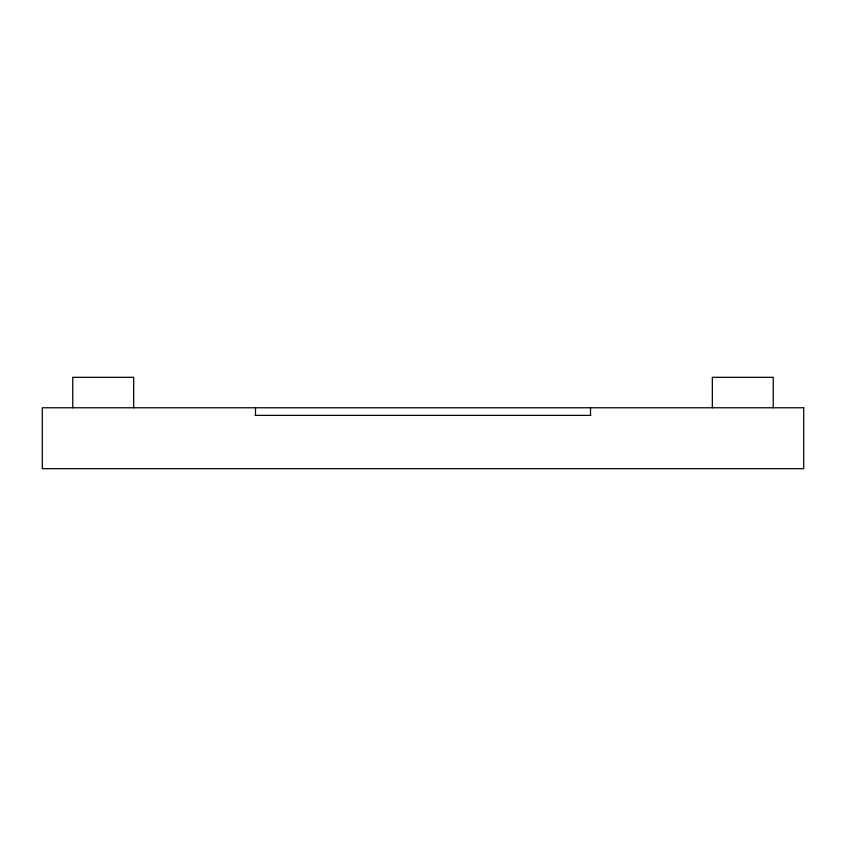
<?xml version="1.0" encoding="UTF-8"?>
<svg xmlns="http://www.w3.org/2000/svg" width="846" height="846" viewBox="0 0 846 846"><rect width="100%" height="100%" fill="white"/><g stroke="black" fill="none" stroke-linecap="round" stroke-linejoin="round"><path stroke-width="1.27" d="M255.122 415.386L590.878 415.386M773.244 407.772L773.244 377.316L712.332 377.316L712.332 407.772M590.508 407.772L590.508 415.386M255.492 407.772L255.492 415.386M133.668 407.772L133.668 377.316L72.756 377.316L72.756 407.772M803.7 407.772L42.3 407.772L42.3 468.684L803.7 468.684L803.7 407.772"/></g></svg>
